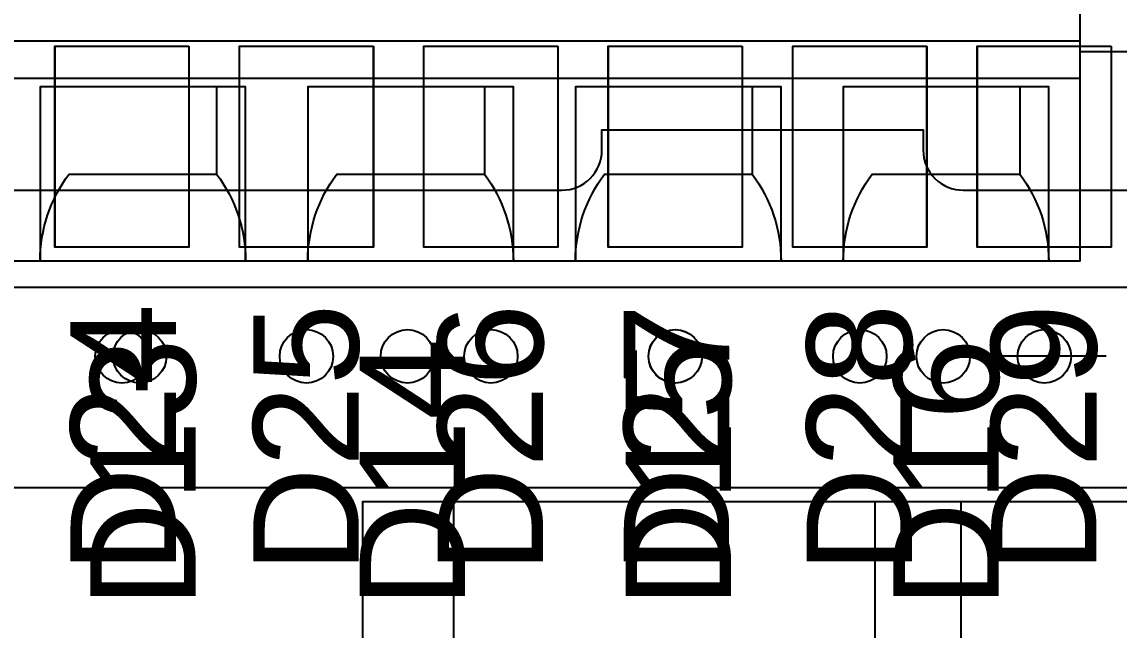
# Model space of a CAD drawing. Extents: x 1.1 to 23.7, y 0.2 to 17.2.
# Drawn here: x 20.636 to 21.455, y 4.141 to 4.595 of the extents above; entities that cross this region are included whole.
import ezdxf

# ---------------------------------------------------------------- set-up
doc = ezdxf.new("R2010")
doc.units = 0
doc.header["$MEASUREMENT"] = 0
for name, color, linetype in [('4_01__0-__NO_CARD', 7, 'CONTINUOUS'), ('4_02__B-___3__DI___4__DO__', 7, 'CONTINUOUS'), ('4_03__1-___4__DI___4__DO', 7, 'CONTINUOUS'), ('4_04__C-___4__DI___4__FHCI', 7, 'CONTINUOUS'), ('4_05__5-___8__AI', 7, 'CONTINUOUS'), ('4_06__6-___4__AI___4__AO', 7, 'CONTINUOUS'), ('4_07__3-___8__DI', 7, 'CONTINUOUS'), ('4_08__D-___4__DI___2__FORM', 7, 'CONTINUOUS'), ('5_01__9-_0-___10__RTD___NO', 7, 'CONTINUOUS'), ('5_02__9-_B-___10__RTD____3', 7, 'CONTINUOUS'), ('5_03__9-_1-___10__RTD____4', 7, 'CONTINUOUS'), ('5_04__9-_C-___10__RTD____4', 7, 'CONTINUOUS'), ('5_05__9-_5-___10__RTD____8', 7, 'CONTINUOUS'), ('5_06__9-_6-___10__RTD____4', 7, 'CONTINUOUS'), ('5_07__9-_71___10__RTD____3', 7, 'CONTINUOUS'), ('5_08__9-_72___10__RTD____5', 7, 'CONTINUOUS'), ('5_09__9-_73___10__RTD____5', 7, 'CONTINUOUS'), ('5_10__9-_74___10__RTD____3', 7, 'CONTINUOUS'), ('5_11__9-_75___10__RTD____5', 7, 'CONTINUOUS'), ('5_12__9-_76___10__RTD____5', 7, 'CONTINUOUS'), ('5_13__9-_3-___10__RTD____8', 7, 'CONTINUOUS'), ('5_14__9-_D-___10__RTD____4', 7, 'CONTINUOUS'), ('6_01__0-__NO_CARD', 7, 'CONTINUOUS'), ('6_02__B-___3__DI___4__DO__', 7, 'CONTINUOUS'), ('6_03__1-___4__DI___4__DO', 7, 'CONTINUOUS'), ('6_04__C-___4__DI___4__FHCI', 7, 'CONTINUOUS'), ('6_05__5-___8__AI', 7, 'CONTINUOUS'), ('6_06__6-___4__AI____4__AO', 7, 'CONTINUOUS'), ('6_07__71___3__AVI', 7, 'CONTINUOUS'), ('6_08__72___5__AVI_W_MONITO', 7, 'CONTINUOUS'), ('6_09__73___5__AVI_W_ADV_ME', 7, 'CONTINUOUS'), ('6_10__74___3__AVI___4__AFD', 7, 'CONTINUOUS'), ('6_11__75___5__AVI___1__ACI', 7, 'CONTINUOUS'), ('6_12__76___5__AVI___1__ACI', 7, 'CONTINUOUS'), ('6_13__3-___8__DI', 7, 'CONTINUOUS'), ('6_14__D-___4__DI___3__DO__', 7, 'CONTINUOUS')]:
    doc.layers.add(name, color=color, linetype=linetype)
doc.styles.add('ARIAL', font='arial.ttf')

msp = doc.modelspace()

# ---------------------------------------------------------------- linework, layer by layer
at = {"layer": '4_01__0-__NO_CARD'}
msp.add_lwpolyline([(20.07387, 4.46928), (21.0391, 4.46928, 0.414214), (21.06899, 4.49917), (21.06899, 4.51428), (21.30899, 4.51428), (21.30899, 4.49917, 0.414214), (21.33887, 4.46928), (21.6966, 4.46928, 0.414973), (21.72649, 4.49917), (21.72649, 5.0194, 0.414973), (21.6966, 5.04928), (21.33887, 5.04928, 0.414214), (21.30899, 5.0194), (21.30899, 5.00428), (21.06899, 5.00428), (21.06899, 5.0194, 0.414214), (21.0391, 5.04928), (20.07387, 5.04928, 0.414214)], format="xyb", dxfattribs=at)
at = {"layer": '4_02__B-___3__DI___4__DO__'}
msp.add_lwpolyline([(21.42601, 5.02497), (21.42601, 4.41626), (19.82601, 4.41626), (19.82601, 5.02497)], close=True, dxfattribs=at)
for points in [[(21.42601, 4.80083), (21.58664, 4.80083, -0.414214), (21.62601, 4.76146), (21.62601, 4.61188, -0.414214), (21.58665, 4.57252), (21.42601, 4.57252)], [(20.78113, 4.54633), (20.78113, 4.48121, -0.162987), (20.80278, 4.41621), (20.80278, 4.54633), (20.64924, 4.54633), (20.64924, 4.41626, -0.162853), (20.67089, 4.48121), (20.78113, 4.48121)], [(20.98113, 4.54633), (20.98113, 4.48121, -0.162987), (21.00278, 4.41621), (21.00278, 4.54633), (20.84924, 4.54633), (20.84924, 4.41626, -0.162853), (20.87089, 4.48121), (20.98113, 4.48121)], [(21.18113, 4.54633), (21.18113, 4.48121, -0.162987), (21.20278, 4.41621), (21.20278, 4.54633), (21.04924, 4.54633), (21.04924, 4.41626, -0.162853), (21.07089, 4.48121), (21.18113, 4.48121)], [(21.38113, 4.54633), (21.38113, 4.48121, -0.162987), (21.40278, 4.41621), (21.40278, 4.54633), (21.24924, 4.54633), (21.24924, 4.41626, -0.162853), (21.27089, 4.48121), (21.38113, 4.48121)]]:
    msp.add_lwpolyline(points, format="xyb", dxfattribs=at)
for points in [[(19.82601, 4.58084), (21.42601, 4.58084)], [(19.82601, 4.55301), (21.42601, 4.55301)]]:
    msp.add_lwpolyline(points, dxfattribs=at)
at = {"layer": '4_03__1-___4__DI___4__DO'}
msp.add_lwpolyline([(21.42601, 5.02497), (21.42601, 4.41626), (19.82601, 4.41626), (19.82601, 5.02497)], close=True, dxfattribs=at)
for points in [[(21.42601, 4.80083), (21.58664, 4.80083, -0.414214), (21.62601, 4.76146), (21.62601, 4.61188, -0.414214), (21.58665, 4.57252), (21.42601, 4.57252)], [(20.78113, 4.54633), (20.78113, 4.48121, -0.162987), (20.80278, 4.41621), (20.80278, 4.54633), (20.64924, 4.54633), (20.64924, 4.41626, -0.162853), (20.67089, 4.48121), (20.78113, 4.48121)], [(20.98113, 4.54633), (20.98113, 4.48121, -0.162987), (21.00278, 4.41621), (21.00278, 4.54633), (20.84924, 4.54633), (20.84924, 4.41626, -0.162853), (20.87089, 4.48121), (20.98113, 4.48121)], [(21.18113, 4.54633), (21.18113, 4.48121, -0.162987), (21.20278, 4.41621), (21.20278, 4.54633), (21.04924, 4.54633), (21.04924, 4.41626, -0.162853), (21.07089, 4.48121), (21.18113, 4.48121)], [(21.38113, 4.54633), (21.38113, 4.48121, -0.162987), (21.40278, 4.41621), (21.40278, 4.54633), (21.24924, 4.54633), (21.24924, 4.41626, -0.162853), (21.27089, 4.48121), (21.38113, 4.48121)]]:
    msp.add_lwpolyline(points, format="xyb", dxfattribs=at)
for points in [[(19.82601, 4.58084), (21.42601, 4.58084)], [(19.82601, 4.55301), (21.42601, 4.55301)]]:
    msp.add_lwpolyline(points, dxfattribs=at)
at = {"layer": '4_04__C-___4__DI___4__FHCI'}
msp.add_lwpolyline([(21.42601, 5.02497), (21.42601, 4.41626), (19.82601, 4.41626), (19.82601, 5.02497)], close=True, dxfattribs=at)
for points in [[(21.42601, 4.80083), (21.58664, 4.80083, -0.414214), (21.62601, 4.76146), (21.62601, 4.61188, -0.414214), (21.58665, 4.57252), (21.42601, 4.57252)], [(20.78113, 4.54633), (20.78113, 4.48121, -0.162987), (20.80278, 4.41621), (20.80278, 4.54633), (20.64924, 4.54633), (20.64924, 4.41626, -0.162853), (20.67089, 4.48121), (20.78113, 4.48121)], [(20.98113, 4.54633), (20.98113, 4.48121, -0.162987), (21.00278, 4.41621), (21.00278, 4.54633), (20.84924, 4.54633), (20.84924, 4.41626, -0.162853), (20.87089, 4.48121), (20.98113, 4.48121)], [(21.18113, 4.54633), (21.18113, 4.48121, -0.162987), (21.20278, 4.41621), (21.20278, 4.54633), (21.04924, 4.54633), (21.04924, 4.41626, -0.162853), (21.07089, 4.48121), (21.18113, 4.48121)], [(21.38113, 4.54633), (21.38113, 4.48121, -0.162987), (21.40278, 4.41621), (21.40278, 4.54633), (21.24924, 4.54633), (21.24924, 4.41626, -0.162853), (21.27089, 4.48121), (21.38113, 4.48121)]]:
    msp.add_lwpolyline(points, format="xyb", dxfattribs=at)
for points in [[(19.82601, 4.58084), (21.42601, 4.58084)], [(19.82601, 4.55301), (21.42601, 4.55301)]]:
    msp.add_lwpolyline(points, dxfattribs=at)
at = {"layer": '4_05__5-___8__AI'}
msp.add_lwpolyline([(21.42601, 5.02497), (21.42601, 4.41626), (19.82601, 4.41626), (19.82601, 5.02497)], close=True, dxfattribs=at)
for points in [[(21.42601, 4.80083), (21.58664, 4.80083, -0.414214), (21.62601, 4.76146), (21.62601, 4.61188, -0.414214), (21.58665, 4.57252), (21.42601, 4.57252)], [(20.78113, 4.54633), (20.78113, 4.48121, -0.162987), (20.80278, 4.41621), (20.80278, 4.54633), (20.64924, 4.54633), (20.64924, 4.41626, -0.162853), (20.67089, 4.48121), (20.78113, 4.48121)], [(20.98113, 4.54633), (20.98113, 4.48121, -0.162987), (21.00278, 4.41621), (21.00278, 4.54633), (20.84924, 4.54633), (20.84924, 4.41626, -0.162853), (20.87089, 4.48121), (20.98113, 4.48121)], [(21.18113, 4.54633), (21.18113, 4.48121, -0.162987), (21.20278, 4.41621), (21.20278, 4.54633), (21.04924, 4.54633), (21.04924, 4.41626, -0.162853), (21.07089, 4.48121), (21.18113, 4.48121)], [(21.38113, 4.54633), (21.38113, 4.48121, -0.162987), (21.40278, 4.41621), (21.40278, 4.54633), (21.24924, 4.54633), (21.24924, 4.41626, -0.162853), (21.27089, 4.48121), (21.38113, 4.48121)]]:
    msp.add_lwpolyline(points, format="xyb", dxfattribs=at)
for points in [[(19.82601, 4.58084), (21.42601, 4.58084)], [(19.82601, 4.55301), (21.42601, 4.55301)]]:
    msp.add_lwpolyline(points, dxfattribs=at)
at = {"layer": '4_06__6-___4__AI___4__AO'}
msp.add_lwpolyline([(21.42601, 5.02497), (21.42601, 4.41626), (19.82601, 4.41626), (19.82601, 5.02497)], close=True, dxfattribs=at)
for points in [[(21.42601, 4.80083), (21.58664, 4.80083, -0.414214), (21.62601, 4.76146), (21.62601, 4.61188, -0.414214), (21.58665, 4.57252), (21.42601, 4.57252)], [(20.78113, 4.54633), (20.78113, 4.48121, -0.162987), (20.80278, 4.41621), (20.80278, 4.54633), (20.64924, 4.54633), (20.64924, 4.41626, -0.162853), (20.67089, 4.48121), (20.78113, 4.48121)], [(20.98113, 4.54633), (20.98113, 4.48121, -0.162987), (21.00278, 4.41621), (21.00278, 4.54633), (20.84924, 4.54633), (20.84924, 4.41626, -0.162853), (20.87089, 4.48121), (20.98113, 4.48121)], [(21.18113, 4.54633), (21.18113, 4.48121, -0.162987), (21.20278, 4.41621), (21.20278, 4.54633), (21.04924, 4.54633), (21.04924, 4.41626, -0.162853), (21.07089, 4.48121), (21.18113, 4.48121)], [(21.38113, 4.54633), (21.38113, 4.48121, -0.162987), (21.40278, 4.41621), (21.40278, 4.54633), (21.24924, 4.54633), (21.24924, 4.41626, -0.162853), (21.27089, 4.48121), (21.38113, 4.48121)]]:
    msp.add_lwpolyline(points, format="xyb", dxfattribs=at)
for points in [[(19.82601, 4.58084), (21.42601, 4.58084)], [(19.82601, 4.55301), (21.42601, 4.55301)]]:
    msp.add_lwpolyline(points, dxfattribs=at)
at = {"layer": '4_07__3-___8__DI'}
msp.add_lwpolyline([(21.42601, 5.02497), (21.42601, 4.41626), (19.82601, 4.41626), (19.82601, 5.02497)], close=True, dxfattribs=at)
for points in [[(21.42601, 4.80083), (21.58664, 4.80083, -0.414214), (21.62601, 4.76146), (21.62601, 4.61188, -0.414214), (21.58665, 4.57252), (21.42601, 4.57252)], [(20.78113, 4.54633), (20.78113, 4.48121, -0.162987), (20.80278, 4.41621), (20.80278, 4.54633), (20.64924, 4.54633), (20.64924, 4.41626, -0.162853), (20.67089, 4.48121), (20.78113, 4.48121)], [(20.98113, 4.54633), (20.98113, 4.48121, -0.162987), (21.00278, 4.41621), (21.00278, 4.54633), (20.84924, 4.54633), (20.84924, 4.41626, -0.162853), (20.87089, 4.48121), (20.98113, 4.48121)], [(21.18113, 4.54633), (21.18113, 4.48121, -0.162987), (21.20278, 4.41621), (21.20278, 4.54633), (21.04924, 4.54633), (21.04924, 4.41626, -0.162853), (21.07089, 4.48121), (21.18113, 4.48121)], [(21.38113, 4.54633), (21.38113, 4.48121, -0.162987), (21.40278, 4.41621), (21.40278, 4.54633), (21.24924, 4.54633), (21.24924, 4.41626, -0.162853), (21.27089, 4.48121), (21.38113, 4.48121)]]:
    msp.add_lwpolyline(points, format="xyb", dxfattribs=at)
for points in [[(19.82601, 4.58084), (21.42601, 4.58084)], [(19.82601, 4.55301), (21.42601, 4.55301)]]:
    msp.add_lwpolyline(points, dxfattribs=at)
at = {"layer": '4_08__D-___4__DI___2__FORM'}
msp.add_lwpolyline([(21.42601, 5.02497), (21.42601, 4.41626), (19.82601, 4.41626), (19.82601, 5.02497)], close=True, dxfattribs=at)
for points in [[(21.42601, 4.80083), (21.58664, 4.80083, -0.414214), (21.62601, 4.76146), (21.62601, 4.61188, -0.414214), (21.58665, 4.57252), (21.42601, 4.57252)], [(20.78113, 4.54633), (20.78113, 4.48121, -0.162987), (20.80278, 4.41621), (20.80278, 4.54633), (20.64924, 4.54633), (20.64924, 4.41626, -0.162853), (20.67089, 4.48121), (20.78113, 4.48121)], [(20.98113, 4.54633), (20.98113, 4.48121, -0.162987), (21.00278, 4.41621), (21.00278, 4.54633), (20.84924, 4.54633), (20.84924, 4.41626, -0.162853), (20.87089, 4.48121), (20.98113, 4.48121)], [(21.18113, 4.54633), (21.18113, 4.48121, -0.162987), (21.20278, 4.41621), (21.20278, 4.54633), (21.04924, 4.54633), (21.04924, 4.41626, -0.162853), (21.07089, 4.48121), (21.18113, 4.48121)], [(21.38113, 4.54633), (21.38113, 4.48121, -0.162987), (21.40278, 4.41621), (21.40278, 4.54633), (21.24924, 4.54633), (21.24924, 4.41626, -0.162853), (21.27089, 4.48121), (21.38113, 4.48121)]]:
    msp.add_lwpolyline(points, format="xyb", dxfattribs=at)
for points in [[(19.82601, 4.58084), (21.42601, 4.58084)], [(19.82601, 4.55301), (21.42601, 4.55301)]]:
    msp.add_lwpolyline(points, dxfattribs=at)
at = {"layer": '5_01__9-_0-___10__RTD___NO'}
for points in [[(19.48957, 4.83669), (19.48957, 4.75173), (19.39718, 4.75173), (19.33861, 4.69313), (19.33861, 4.61029), (19.39718, 4.55172), (19.48957, 4.55172), (19.48957, 4.39669), (21.65521, 4.39669), (21.65521, 4.55172), (21.7476, 4.55172), (21.8062, 4.61029), (21.8062, 4.69313), (21.7476, 4.75173), (21.65521, 4.75173), (21.65521, 4.83669), (19.48957, 4.83669)], [(20.7603, 4.57671), (20.7603, 4.42669), (20.66028, 4.42669), (20.66028, 4.57671), (20.7603, 4.57671)], [(20.8981, 4.57671), (20.8981, 4.42669), (20.79809, 4.42669), (20.79809, 4.57671), (20.8981, 4.57671)], [(21.03591, 4.57671), (21.03591, 4.42669), (20.93589, 4.42669), (20.93589, 4.57671), (21.03591, 4.57671)], [(21.17371, 4.57671), (21.17371, 4.42669), (21.07369, 4.42669), (21.07369, 4.57671), (21.17371, 4.57671)], [(21.31151, 4.57671), (21.31151, 4.42669), (21.2115, 4.42669), (21.2115, 4.57671), (21.31151, 4.57671)], [(21.44932, 4.57671), (21.44932, 4.42669), (21.3493, 4.42669), (21.3493, 4.57671), (21.44932, 4.57671)]]:
    msp.add_lwpolyline(points, dxfattribs=at)
at = {"layer": '5_02__9-_B-___10__RTD____3'}
for points in [[(19.48957, 4.83669), (19.48957, 4.75173), (19.39718, 4.75173), (19.33861, 4.69313), (19.33861, 4.61029), (19.39718, 4.55172), (19.48957, 4.55172), (19.48957, 4.39669), (21.65521, 4.39669), (21.65521, 4.55172), (21.7476, 4.55172), (21.8062, 4.61029), (21.8062, 4.69313), (21.7476, 4.75173), (21.65521, 4.75173), (21.65521, 4.83669), (19.48957, 4.83669)], [(20.7603, 4.57671), (20.7603, 4.42669), (20.66028, 4.42669), (20.66028, 4.57671), (20.7603, 4.57671)], [(20.8981, 4.57671), (20.8981, 4.42669), (20.79809, 4.42669), (20.79809, 4.57671), (20.8981, 4.57671)], [(21.03591, 4.57671), (21.03591, 4.42669), (20.93589, 4.42669), (20.93589, 4.57671), (21.03591, 4.57671)], [(21.17371, 4.57671), (21.17371, 4.42669), (21.07369, 4.42669), (21.07369, 4.57671), (21.17371, 4.57671)], [(21.31151, 4.57671), (21.31151, 4.42669), (21.2115, 4.42669), (21.2115, 4.57671), (21.31151, 4.57671)], [(21.44932, 4.57671), (21.44932, 4.42669), (21.3493, 4.42669), (21.3493, 4.57671), (21.44932, 4.57671)]]:
    msp.add_lwpolyline(points, dxfattribs=at)
at = {"layer": '5_03__9-_1-___10__RTD____4'}
for points in [[(19.48957, 4.83669), (19.48957, 4.75173), (19.39718, 4.75173), (19.33861, 4.69313), (19.33861, 4.61029), (19.39718, 4.55172), (19.48957, 4.55172), (19.48957, 4.39669), (21.65521, 4.39669), (21.65521, 4.55172), (21.7476, 4.55172), (21.8062, 4.61029), (21.8062, 4.69313), (21.7476, 4.75173), (21.65521, 4.75173), (21.65521, 4.83669), (19.48957, 4.83669)], [(20.7603, 4.57671), (20.7603, 4.42669), (20.66028, 4.42669), (20.66028, 4.57671), (20.7603, 4.57671)], [(20.8981, 4.57671), (20.8981, 4.42669), (20.79809, 4.42669), (20.79809, 4.57671), (20.8981, 4.57671)], [(21.03591, 4.57671), (21.03591, 4.42669), (20.93589, 4.42669), (20.93589, 4.57671), (21.03591, 4.57671)], [(21.17371, 4.57671), (21.17371, 4.42669), (21.07369, 4.42669), (21.07369, 4.57671), (21.17371, 4.57671)], [(21.31151, 4.57671), (21.31151, 4.42669), (21.2115, 4.42669), (21.2115, 4.57671), (21.31151, 4.57671)], [(21.44932, 4.57671), (21.44932, 4.42669), (21.3493, 4.42669), (21.3493, 4.57671), (21.44932, 4.57671)]]:
    msp.add_lwpolyline(points, dxfattribs=at)
at = {"layer": '5_04__9-_C-___10__RTD____4'}
for points in [[(19.48957, 4.83669), (19.48957, 4.75173), (19.39718, 4.75173), (19.33861, 4.69313), (19.33861, 4.61029), (19.39718, 4.55172), (19.48957, 4.55172), (19.48957, 4.39669), (21.65521, 4.39669), (21.65521, 4.55172), (21.7476, 4.55172), (21.8062, 4.61029), (21.8062, 4.69313), (21.7476, 4.75173), (21.65521, 4.75173), (21.65521, 4.83669), (19.48957, 4.83669)], [(20.7603, 4.57671), (20.7603, 4.42669), (20.66028, 4.42669), (20.66028, 4.57671), (20.7603, 4.57671)], [(20.8981, 4.57671), (20.8981, 4.42669), (20.79809, 4.42669), (20.79809, 4.57671), (20.8981, 4.57671)], [(21.03591, 4.57671), (21.03591, 4.42669), (20.93589, 4.42669), (20.93589, 4.57671), (21.03591, 4.57671)], [(21.17371, 4.57671), (21.17371, 4.42669), (21.07369, 4.42669), (21.07369, 4.57671), (21.17371, 4.57671)], [(21.31151, 4.57671), (21.31151, 4.42669), (21.2115, 4.42669), (21.2115, 4.57671), (21.31151, 4.57671)], [(21.44932, 4.57671), (21.44932, 4.42669), (21.3493, 4.42669), (21.3493, 4.57671), (21.44932, 4.57671)]]:
    msp.add_lwpolyline(points, dxfattribs=at)
at = {"layer": '5_05__9-_5-___10__RTD____8'}
for points in [[(19.48957, 4.83669), (19.48957, 4.75173), (19.39718, 4.75173), (19.33861, 4.69313), (19.33861, 4.61029), (19.39718, 4.55172), (19.48957, 4.55172), (19.48957, 4.39669), (21.65521, 4.39669), (21.65521, 4.55172), (21.7476, 4.55172), (21.8062, 4.61029), (21.8062, 4.69313), (21.7476, 4.75173), (21.65521, 4.75173), (21.65521, 4.83669), (19.48957, 4.83669)], [(20.7603, 4.57671), (20.7603, 4.42669), (20.66028, 4.42669), (20.66028, 4.57671), (20.7603, 4.57671)], [(20.8981, 4.57671), (20.8981, 4.42669), (20.79809, 4.42669), (20.79809, 4.57671), (20.8981, 4.57671)], [(21.03591, 4.57671), (21.03591, 4.42669), (20.93589, 4.42669), (20.93589, 4.57671), (21.03591, 4.57671)], [(21.17371, 4.57671), (21.17371, 4.42669), (21.07369, 4.42669), (21.07369, 4.57671), (21.17371, 4.57671)], [(21.31151, 4.57671), (21.31151, 4.42669), (21.2115, 4.42669), (21.2115, 4.57671), (21.31151, 4.57671)], [(21.44932, 4.57671), (21.44932, 4.42669), (21.3493, 4.42669), (21.3493, 4.57671), (21.44932, 4.57671)]]:
    msp.add_lwpolyline(points, dxfattribs=at)
at = {"layer": '5_06__9-_6-___10__RTD____4'}
for points in [[(19.48957, 4.83669), (19.48957, 4.75173), (19.39718, 4.75173), (19.33861, 4.69313), (19.33861, 4.61029), (19.39718, 4.55172), (19.48957, 4.55172), (19.48957, 4.39669), (21.65521, 4.39669), (21.65521, 4.55172), (21.7476, 4.55172), (21.8062, 4.61029), (21.8062, 4.69313), (21.7476, 4.75173), (21.65521, 4.75173), (21.65521, 4.83669), (19.48957, 4.83669)], [(20.7603, 4.57671), (20.7603, 4.42669), (20.66028, 4.42669), (20.66028, 4.57671), (20.7603, 4.57671)], [(20.8981, 4.57671), (20.8981, 4.42669), (20.79809, 4.42669), (20.79809, 4.57671), (20.8981, 4.57671)], [(21.03591, 4.57671), (21.03591, 4.42669), (20.93589, 4.42669), (20.93589, 4.57671), (21.03591, 4.57671)], [(21.17371, 4.57671), (21.17371, 4.42669), (21.07369, 4.42669), (21.07369, 4.57671), (21.17371, 4.57671)], [(21.31151, 4.57671), (21.31151, 4.42669), (21.2115, 4.42669), (21.2115, 4.57671), (21.31151, 4.57671)], [(21.44932, 4.57671), (21.44932, 4.42669), (21.3493, 4.42669), (21.3493, 4.57671), (21.44932, 4.57671)]]:
    msp.add_lwpolyline(points, dxfattribs=at)
at = {"layer": '5_07__9-_71___10__RTD____3'}
for points in [[(19.48957, 4.83669), (19.48957, 4.75173), (19.39718, 4.75173), (19.33861, 4.69313), (19.33861, 4.61029), (19.39718, 4.55172), (19.48957, 4.55172), (19.48957, 4.39669), (21.65521, 4.39669), (21.65521, 4.55172), (21.7476, 4.55172), (21.8062, 4.61029), (21.8062, 4.69313), (21.7476, 4.75173), (21.65521, 4.75173), (21.65521, 4.83669), (19.48957, 4.83669)], [(20.7603, 4.57671), (20.7603, 4.42669), (20.66028, 4.42669), (20.66028, 4.57671), (20.7603, 4.57671)], [(20.8981, 4.57671), (20.8981, 4.42669), (20.79809, 4.42669), (20.79809, 4.57671), (20.8981, 4.57671)], [(21.03591, 4.57671), (21.03591, 4.42669), (20.93589, 4.42669), (20.93589, 4.57671), (21.03591, 4.57671)], [(21.17371, 4.57671), (21.17371, 4.42669), (21.07369, 4.42669), (21.07369, 4.57671), (21.17371, 4.57671)], [(21.31151, 4.57671), (21.31151, 4.42669), (21.2115, 4.42669), (21.2115, 4.57671), (21.31151, 4.57671)], [(21.44932, 4.57671), (21.44932, 4.42669), (21.3493, 4.42669), (21.3493, 4.57671), (21.44932, 4.57671)]]:
    msp.add_lwpolyline(points, dxfattribs=at)
at = {"layer": '5_08__9-_72___10__RTD____5'}
for points in [[(19.48957, 4.83669), (19.48957, 4.75173), (19.39718, 4.75173), (19.33861, 4.69313), (19.33861, 4.61029), (19.39718, 4.55172), (19.48957, 4.55172), (19.48957, 4.39669), (21.65521, 4.39669), (21.65521, 4.55172), (21.7476, 4.55172), (21.8062, 4.61029), (21.8062, 4.69313), (21.7476, 4.75173), (21.65521, 4.75173), (21.65521, 4.83669), (19.48957, 4.83669)], [(20.7603, 4.57671), (20.7603, 4.42669), (20.66028, 4.42669), (20.66028, 4.57671), (20.7603, 4.57671)], [(20.8981, 4.57671), (20.8981, 4.42669), (20.79809, 4.42669), (20.79809, 4.57671), (20.8981, 4.57671)], [(21.03591, 4.57671), (21.03591, 4.42669), (20.93589, 4.42669), (20.93589, 4.57671), (21.03591, 4.57671)], [(21.17371, 4.57671), (21.17371, 4.42669), (21.07369, 4.42669), (21.07369, 4.57671), (21.17371, 4.57671)], [(21.31151, 4.57671), (21.31151, 4.42669), (21.2115, 4.42669), (21.2115, 4.57671), (21.31151, 4.57671)], [(21.44932, 4.57671), (21.44932, 4.42669), (21.3493, 4.42669), (21.3493, 4.57671), (21.44932, 4.57671)]]:
    msp.add_lwpolyline(points, dxfattribs=at)
at = {"layer": '5_09__9-_73___10__RTD____5'}
for points in [[(19.48957, 4.83669), (19.48957, 4.75173), (19.39718, 4.75173), (19.33861, 4.69313), (19.33861, 4.61029), (19.39718, 4.55172), (19.48957, 4.55172), (19.48957, 4.39669), (21.65521, 4.39669), (21.65521, 4.55172), (21.7476, 4.55172), (21.8062, 4.61029), (21.8062, 4.69313), (21.7476, 4.75173), (21.65521, 4.75173), (21.65521, 4.83669), (19.48957, 4.83669)], [(20.7603, 4.57671), (20.7603, 4.42669), (20.66028, 4.42669), (20.66028, 4.57671), (20.7603, 4.57671)], [(20.8981, 4.57671), (20.8981, 4.42669), (20.79809, 4.42669), (20.79809, 4.57671), (20.8981, 4.57671)], [(21.03591, 4.57671), (21.03591, 4.42669), (20.93589, 4.42669), (20.93589, 4.57671), (21.03591, 4.57671)], [(21.17371, 4.57671), (21.17371, 4.42669), (21.07369, 4.42669), (21.07369, 4.57671), (21.17371, 4.57671)], [(21.31151, 4.57671), (21.31151, 4.42669), (21.2115, 4.42669), (21.2115, 4.57671), (21.31151, 4.57671)], [(21.44932, 4.57671), (21.44932, 4.42669), (21.3493, 4.42669), (21.3493, 4.57671), (21.44932, 4.57671)]]:
    msp.add_lwpolyline(points, dxfattribs=at)
at = {"layer": '5_10__9-_74___10__RTD____3'}
for points in [[(19.4897, 4.83669), (19.4897, 4.75173), (19.3973, 4.75173), (19.33874, 4.69313), (19.33874, 4.61029), (19.3973, 4.55172), (19.4897, 4.55172), (19.4897, 4.39669), (21.65533, 4.39669), (21.65533, 4.55172), (21.74772, 4.55172), (21.80632, 4.61029), (21.80632, 4.69313), (21.74772, 4.75173), (21.65533, 4.75173), (21.65533, 4.83669), (19.4897, 4.83669)], [(20.76042, 4.57671), (20.76042, 4.42669), (20.6604, 4.42669), (20.6604, 4.57671), (20.76042, 4.57671)], [(20.89822, 4.57671), (20.89822, 4.42669), (20.79821, 4.42669), (20.79821, 4.57671), (20.89822, 4.57671)], [(21.03603, 4.57671), (21.03603, 4.42669), (20.93601, 4.42669), (20.93601, 4.57671), (21.03603, 4.57671)], [(21.17383, 4.57671), (21.17383, 4.42669), (21.07382, 4.42669), (21.07382, 4.57671), (21.17383, 4.57671)], [(21.31164, 4.57671), (21.31164, 4.42669), (21.21162, 4.42669), (21.21162, 4.57671), (21.31164, 4.57671)], [(21.44944, 4.57671), (21.44944, 4.42669), (21.34942, 4.42669), (21.34942, 4.57671), (21.44944, 4.57671)]]:
    msp.add_lwpolyline(points, dxfattribs=at)
msp.add_lwpolyline([(19.51171, 4.24718), (21.48902, 4.24718), (21.48902, 3.49747), (19.51171, 3.49747)], close=True, dxfattribs=at)
for centre in [(20.71041, 4.34509), (20.84822, 4.34509), (20.98602, 4.34509), (21.12382, 4.34509), (21.26163, 4.34509), (21.39943, 4.34509)]:
    msp.add_circle(centre, 0.01996, dxfattribs=at)
at = {"layer": '5_11__9-_75___10__RTD____5'}
for points in [[(19.4897, 4.83669), (19.4897, 4.75173), (19.3973, 4.75173), (19.33874, 4.69313), (19.33874, 4.61029), (19.3973, 4.55172), (19.4897, 4.55172), (19.4897, 4.39669), (21.65533, 4.39669), (21.65533, 4.55172), (21.74772, 4.55172), (21.80632, 4.61029), (21.80632, 4.69313), (21.74772, 4.75173), (21.65533, 4.75173), (21.65533, 4.83669), (19.4897, 4.83669)], [(20.76042, 4.57671), (20.76042, 4.42669), (20.6604, 4.42669), (20.6604, 4.57671), (20.76042, 4.57671)], [(20.89822, 4.57671), (20.89822, 4.42669), (20.79821, 4.42669), (20.79821, 4.57671), (20.89822, 4.57671)], [(21.03603, 4.57671), (21.03603, 4.42669), (20.93601, 4.42669), (20.93601, 4.57671), (21.03603, 4.57671)], [(21.17383, 4.57671), (21.17383, 4.42669), (21.07382, 4.42669), (21.07382, 4.57671), (21.17383, 4.57671)], [(21.31164, 4.57671), (21.31164, 4.42669), (21.21162, 4.42669), (21.21162, 4.57671), (21.31164, 4.57671)], [(21.44944, 4.57671), (21.44944, 4.42669), (21.34942, 4.42669), (21.34942, 4.57671), (21.44944, 4.57671)], [(21.72516, 4.23637), (20.89017, 4.23637), (20.89017, 3.53663), (21.72516, 3.53663), (21.72516, 4.23637)], [(20.95813, 4.2364), (20.95813, 3.53712)], [(21.2732, 3.53712), (21.2732, 4.2364)], [(21.33711, 4.2364), (21.33711, 3.53712)]]:
    msp.add_lwpolyline(points, dxfattribs=at)
at = {"layer": '5_12__9-_76___10__RTD____5'}
for points in [[(19.4897, 4.83669), (19.4897, 4.75173), (19.3973, 4.75173), (19.33874, 4.69313), (19.33874, 4.61029), (19.3973, 4.55172), (19.4897, 4.55172), (19.4897, 4.39669), (21.65533, 4.39669), (21.65533, 4.55172), (21.74772, 4.55172), (21.80632, 4.61029), (21.80632, 4.69313), (21.74772, 4.75173), (21.65533, 4.75173), (21.65533, 4.83669), (19.4897, 4.83669)], [(20.76042, 4.57671), (20.76042, 4.42669), (20.6604, 4.42669), (20.6604, 4.57671), (20.76042, 4.57671)], [(20.89822, 4.57671), (20.89822, 4.42669), (20.79821, 4.42669), (20.79821, 4.57671), (20.89822, 4.57671)], [(21.03603, 4.57671), (21.03603, 4.42669), (20.93601, 4.42669), (20.93601, 4.57671), (21.03603, 4.57671)], [(21.17383, 4.57671), (21.17383, 4.42669), (21.07382, 4.42669), (21.07382, 4.57671), (21.17383, 4.57671)], [(21.31164, 4.57671), (21.31164, 4.42669), (21.21162, 4.42669), (21.21162, 4.57671), (21.31164, 4.57671)], [(21.44944, 4.57671), (21.44944, 4.42669), (21.34942, 4.42669), (21.34942, 4.57671), (21.44944, 4.57671)], [(21.72516, 4.23637), (20.89017, 4.23637), (20.89017, 3.53663), (21.72516, 3.53663), (21.72516, 4.23637)], [(20.95813, 4.2364), (20.95813, 3.53712)], [(21.2732, 3.53712), (21.2732, 4.2364)], [(21.33711, 4.2364), (21.33711, 3.53712)]]:
    msp.add_lwpolyline(points, dxfattribs=at)
at = {"layer": '5_13__9-_3-___10__RTD____8'}
for points in [[(19.4897, 4.83669), (19.4897, 4.75173), (19.3973, 4.75173), (19.33874, 4.69313), (19.33874, 4.61029), (19.3973, 4.55172), (19.4897, 4.55172), (19.4897, 4.39669), (21.65533, 4.39669), (21.65533, 4.55172), (21.74772, 4.55172), (21.80632, 4.61029), (21.80632, 4.69313), (21.74772, 4.75173), (21.65533, 4.75173), (21.65533, 4.83669), (19.4897, 4.83669)], [(20.76042, 4.57671), (20.76042, 4.42669), (20.6604, 4.42669), (20.6604, 4.57671), (20.76042, 4.57671)], [(20.89822, 4.57671), (20.89822, 4.42669), (20.79821, 4.42669), (20.79821, 4.57671), (20.89822, 4.57671)], [(21.03603, 4.57671), (21.03603, 4.42669), (20.93601, 4.42669), (20.93601, 4.57671), (21.03603, 4.57671)], [(21.17383, 4.57671), (21.17383, 4.42669), (21.07382, 4.42669), (21.07382, 4.57671), (21.17383, 4.57671)], [(21.31164, 4.57671), (21.31164, 4.42669), (21.21162, 4.42669), (21.21162, 4.57671), (21.31164, 4.57671)], [(21.44944, 4.57671), (21.44944, 4.42669), (21.34942, 4.42669), (21.34942, 4.57671), (21.44944, 4.57671)]]:
    msp.add_lwpolyline(points, dxfattribs=at)
at = {"layer": '5_14__9-_D-___10__RTD____4'}
for points in [[(19.4897, 4.83669), (19.4897, 4.75173), (19.3973, 4.75173), (19.33874, 4.69313), (19.33874, 4.61029), (19.3973, 4.55172), (19.4897, 4.55172), (19.4897, 4.39669), (21.65533, 4.39669), (21.65533, 4.55172), (21.74772, 4.55172), (21.80632, 4.61029), (21.80632, 4.69313), (21.74772, 4.75173), (21.65533, 4.75173), (21.65533, 4.83669), (19.4897, 4.83669)], [(20.76042, 4.57671), (20.76042, 4.42669), (20.6604, 4.42669), (20.6604, 4.57671), (20.76042, 4.57671)], [(20.89822, 4.57671), (20.89822, 4.42669), (20.79821, 4.42669), (20.79821, 4.57671), (20.89822, 4.57671)], [(21.03603, 4.57671), (21.03603, 4.42669), (20.93601, 4.42669), (20.93601, 4.57671), (21.03603, 4.57671)], [(21.17383, 4.57671), (21.17383, 4.42669), (21.07382, 4.42669), (21.07382, 4.57671), (21.17383, 4.57671)], [(21.31164, 4.57671), (21.31164, 4.42669), (21.21162, 4.42669), (21.21162, 4.57671), (21.31164, 4.57671)], [(21.44944, 4.57671), (21.44944, 4.42669), (21.34942, 4.42669), (21.34942, 4.57671), (21.44944, 4.57671)]]:
    msp.add_lwpolyline(points, dxfattribs=at)
at = {"layer": '6_10__74___3__AVI___4__AFD'}
msp.add_line((21.44554, 4.34511), (21.34392, 4.34511), dxfattribs=at)
msp.add_lwpolyline([(19.51171, 4.24718), (21.48902, 4.24718), (21.48902, 3.49747), (19.51171, 3.49747)], close=True, dxfattribs=at)
for centre in [(20.7237, 4.34509), (20.92368, 4.34509), (21.12369, 4.34509), (21.32396, 4.34509)]:
    msp.add_circle(centre, 0.01996, dxfattribs=at)
at = {"layer": '6_11__75___5__AVI___1__ACI'}
for points in [[(21.72504, 4.23637), (20.89005, 4.23637), (20.89005, 3.53663), (21.72504, 3.53663), (21.72504, 4.23637)], [(20.958, 4.2364), (20.958, 3.53712)], [(21.27308, 3.53712), (21.27308, 4.2364)], [(21.33699, 4.2364), (21.33699, 3.53712)]]:
    msp.add_lwpolyline(points, dxfattribs=at)
at = {"layer": '6_12__76___5__AVI___1__ACI'}
for points in [[(21.72504, 4.23637), (20.89005, 4.23637), (20.89005, 3.53663), (21.72504, 3.53663), (21.72504, 4.23637)], [(20.958, 4.2364), (20.958, 3.53712)], [(21.27308, 3.53712), (21.27308, 4.2364)], [(21.33699, 4.2364), (21.33699, 3.53712)]]:
    msp.add_lwpolyline(points, dxfattribs=at)

# ---------------------------------------------------------------- texts
at = {"layer": '5_01__9-_0-___10__RTD___NO', "style": 'ARIAL'}
for s, p in [('D24', (20.75057, 4.1829)), ('D25', (20.88711, 4.1829)), ('D26', (21.02491, 4.1829)), ('D27', (21.16398, 4.1829)), ('D28', (21.30052, 4.1829)), ('D29', (21.43832, 4.1829))]:
    msp.add_text(s, height=0.078667, rotation=90, dxfattribs=at).set_placement(p)
at = {"layer": '5_02__9-_B-___10__RTD____3', "style": 'ARIAL'}
for s, p in [('D24', (20.75057, 4.1829)), ('D25', (20.88711, 4.1829)), ('D26', (21.02491, 4.1829)), ('D27', (21.16398, 4.1829)), ('D28', (21.30052, 4.1829)), ('D29', (21.43832, 4.1829))]:
    msp.add_text(s, height=0.078667, rotation=90, dxfattribs=at).set_placement(p)
at = {"layer": '5_03__9-_1-___10__RTD____4', "style": 'ARIAL'}
for s, p in [('D24', (20.75057, 4.1829)), ('D25', (20.88711, 4.1829)), ('D26', (21.02491, 4.1829)), ('D27', (21.16398, 4.1829)), ('D28', (21.30052, 4.1829)), ('D29', (21.43832, 4.1829))]:
    msp.add_text(s, height=0.078667, rotation=90, dxfattribs=at).set_placement(p)
at = {"layer": '5_04__9-_C-___10__RTD____4', "style": 'ARIAL'}
for s, p in [('D24', (20.75057, 4.1829)), ('D25', (20.88711, 4.1829)), ('D26', (21.02491, 4.1829)), ('D27', (21.16398, 4.1829)), ('D28', (21.30052, 4.1829)), ('D29', (21.43832, 4.1829))]:
    msp.add_text(s, height=0.078667, rotation=90, dxfattribs=at).set_placement(p)
at = {"layer": '5_05__9-_5-___10__RTD____8', "style": 'ARIAL'}
for s, p in [('D24', (20.75057, 4.1829)), ('D25', (20.88711, 4.1829)), ('D26', (21.02491, 4.1829)), ('D27', (21.16398, 4.1829)), ('D28', (21.30052, 4.1829)), ('D29', (21.43832, 4.1829))]:
    msp.add_text(s, height=0.078667, rotation=90, dxfattribs=at).set_placement(p)
at = {"layer": '5_06__9-_6-___10__RTD____4', "style": 'ARIAL'}
for s, p in [('D24', (20.75057, 4.1829)), ('D25', (20.88711, 4.1829)), ('D26', (21.02491, 4.1829)), ('D27', (21.16398, 4.1829)), ('D28', (21.30052, 4.1829)), ('D29', (21.43832, 4.1829))]:
    msp.add_text(s, height=0.078667, rotation=90, dxfattribs=at).set_placement(p)
at = {"layer": '5_07__9-_71___10__RTD____3', "style": 'ARIAL'}
for s, p in [('D24', (20.75057, 4.1829)), ('D25', (20.88711, 4.1829)), ('D26', (21.02491, 4.1829)), ('D27', (21.16398, 4.1829)), ('D28', (21.30052, 4.1829)), ('D29', (21.43832, 4.1829))]:
    msp.add_text(s, height=0.078667, rotation=90, dxfattribs=at).set_placement(p)
at = {"layer": '5_08__9-_72___10__RTD____5', "style": 'ARIAL'}
for s, p in [('D24', (20.75057, 4.1829)), ('D25', (20.88711, 4.1829)), ('D26', (21.02491, 4.1829)), ('D27', (21.16398, 4.1829)), ('D28', (21.30052, 4.1829)), ('D29', (21.43832, 4.1829))]:
    msp.add_text(s, height=0.078667, rotation=90, dxfattribs=at).set_placement(p)
at = {"layer": '5_09__9-_73___10__RTD____5', "style": 'ARIAL'}
for s, p in [('D24', (20.75057, 4.1829)), ('D25', (20.88711, 4.1829)), ('D26', (21.02491, 4.1829)), ('D27', (21.16398, 4.1829)), ('D28', (21.30052, 4.1829)), ('D29', (21.43832, 4.1829))]:
    msp.add_text(s, height=0.078667, rotation=90, dxfattribs=at).set_placement(p)
at = {"layer": '5_11__9-_75___10__RTD____5', "style": 'ARIAL'}
for s, p in [('D24', (20.75069, 4.1829)), ('D25', (20.88723, 4.1829)), ('26', (21.02503, 4.26184)), ('27', (21.1641, 4.26184)), ('28', (21.30064, 4.26184)), ('29', (21.43844, 4.26184))]:
    msp.add_text(s, height=0.078667, rotation=90, dxfattribs=at).set_placement(p)
at = {"layer": '5_12__9-_76___10__RTD____5', "style": 'ARIAL'}
for s, p in [('D24', (20.75069, 4.1829)), ('D25', (20.88723, 4.1829)), ('26', (21.02503, 4.26184)), ('27', (21.1641, 4.26184)), ('28', (21.30064, 4.26184)), ('29', (21.43844, 4.26184))]:
    msp.add_text(s, height=0.078667, rotation=90, dxfattribs=at).set_placement(p)
at = {"layer": '5_13__9-_3-___10__RTD____8', "style": 'ARIAL'}
for s, p in [('D24', (20.75069, 4.1829)), ('D25', (20.88723, 4.1829)), ('D26', (21.02503, 4.1829)), ('D27', (21.1641, 4.1829)), ('D28', (21.30064, 4.1829)), ('D29', (21.43844, 4.1829))]:
    msp.add_text(s, height=0.078667, rotation=90, dxfattribs=at).set_placement(p)
at = {"layer": '5_14__9-_D-___10__RTD____4', "style": 'ARIAL'}
for s, p in [('D24', (20.75069, 4.1829)), ('D25', (20.88723, 4.1829)), ('D26', (21.02503, 4.1829)), ('D27', (21.1641, 4.1829)), ('D28', (21.30064, 4.1829)), ('D29', (21.43844, 4.1829))]:
    msp.add_text(s, height=0.078667, rotation=90, dxfattribs=at).set_placement(p)
at = {"layer": '6_01__0-__NO_CARD', "style": 'ARIAL'}
for s, p in [('D13', (20.76539, 4.157)), ('D14', (20.96665, 4.157)), ('D15', (21.1654, 4.157)), ('D16', (21.3654, 4.157))]:
    msp.add_text(s, height=0.078667, rotation=90, dxfattribs=at).set_placement(p)
at = {"layer": '6_02__B-___3__DI___4__DO__', "style": 'ARIAL'}
for s, p in [('D13', (20.76539, 4.157)), ('D14', (20.96665, 4.157)), ('D15', (21.1654, 4.157)), ('D16', (21.3654, 4.157))]:
    msp.add_text(s, height=0.078667, rotation=90, dxfattribs=at).set_placement(p)
at = {"layer": '6_03__1-___4__DI___4__DO', "style": 'ARIAL'}
for s, p in [('D13', (20.76539, 4.157)), ('D14', (20.96665, 4.157)), ('D15', (21.1654, 4.157)), ('D16', (21.3654, 4.157))]:
    msp.add_text(s, height=0.078667, rotation=90, dxfattribs=at).set_placement(p)
at = {"layer": '6_04__C-___4__DI___4__FHCI', "style": 'ARIAL'}
for s, p in [('D13', (20.76539, 4.157)), ('D14', (20.96665, 4.157)), ('D15', (21.1654, 4.157)), ('D16', (21.3654, 4.157))]:
    msp.add_text(s, height=0.078667, rotation=90, dxfattribs=at).set_placement(p)
at = {"layer": '6_05__5-___8__AI', "style": 'ARIAL'}
for s, p in [('D13', (20.76539, 4.157)), ('D14', (20.96665, 4.157)), ('D15', (21.1654, 4.157)), ('D16', (21.3654, 4.157))]:
    msp.add_text(s, height=0.078667, rotation=90, dxfattribs=at).set_placement(p)
at = {"layer": '6_06__6-___4__AI____4__AO', "style": 'ARIAL'}
for s, p in [('D13', (20.76539, 4.157)), ('D14', (20.96665, 4.157)), ('D15', (21.1654, 4.157)), ('D16', (21.3654, 4.157))]:
    msp.add_text(s, height=0.078667, rotation=90, dxfattribs=at).set_placement(p)
at = {"layer": '6_07__71___3__AVI', "style": 'ARIAL'}
for s, p in [('D13', (20.76539, 4.157)), ('D14', (20.96665, 4.157)), ('D15', (21.1654, 4.157)), ('D16', (21.3654, 4.157))]:
    msp.add_text(s, height=0.078667, rotation=90, dxfattribs=at).set_placement(p)
at = {"layer": '6_08__72___5__AVI_W_MONITO', "style": 'ARIAL'}
for s, p in [('D13', (20.76539, 4.157)), ('D14', (20.96665, 4.157)), ('D15', (21.1654, 4.157)), ('D16', (21.3654, 4.157))]:
    msp.add_text(s, height=0.078667, rotation=90, dxfattribs=at).set_placement(p)
at = {"layer": '6_09__73___5__AVI_W_ADV_ME', "style": 'ARIAL'}
for s, p in [('D13', (20.76539, 4.157)), ('D14', (20.96665, 4.157)), ('D15', (21.1654, 4.157)), ('D16', (21.3654, 4.157))]:
    msp.add_text(s, height=0.078667, rotation=90, dxfattribs=at).set_placement(p)
at = {"layer": '6_11__75___5__AVI___1__ACI', "style": 'ARIAL'}
for s, p in [('D13', (20.76537, 4.157)), ('14', (20.96664, 4.23637)), ('15', (21.16538, 4.23637)), ('16', (21.36539, 4.23637))]:
    msp.add_text(s, height=0.078667, rotation=90, dxfattribs=at).set_placement(p)
at = {"layer": '6_12__76___5__AVI___1__ACI', "style": 'ARIAL'}
for s, p in [('D13', (20.76537, 4.157)), ('14', (20.96664, 4.23637)), ('15', (21.16538, 4.23637)), ('16', (21.36539, 4.23637))]:
    msp.add_text(s, height=0.078667, rotation=90, dxfattribs=at).set_placement(p)
at = {"layer": '6_13__3-___8__DI', "style": 'ARIAL'}
for s, p in [('D13', (20.76539, 4.157)), ('D14', (20.96665, 4.157)), ('D15', (21.1654, 4.157)), ('D16', (21.3654, 4.157))]:
    msp.add_text(s, height=0.078667, rotation=90, dxfattribs=at).set_placement(p)
at = {"layer": '6_14__D-___4__DI___3__DO__', "style": 'ARIAL'}
for s, p in [('D13', (20.76539, 4.157)), ('D14', (20.96665, 4.157)), ('D15', (21.1654, 4.157)), ('D16', (21.3654, 4.157))]:
    msp.add_text(s, height=0.078667, rotation=90, dxfattribs=at).set_placement(p)

doc.saveas('drawing.dxf')
